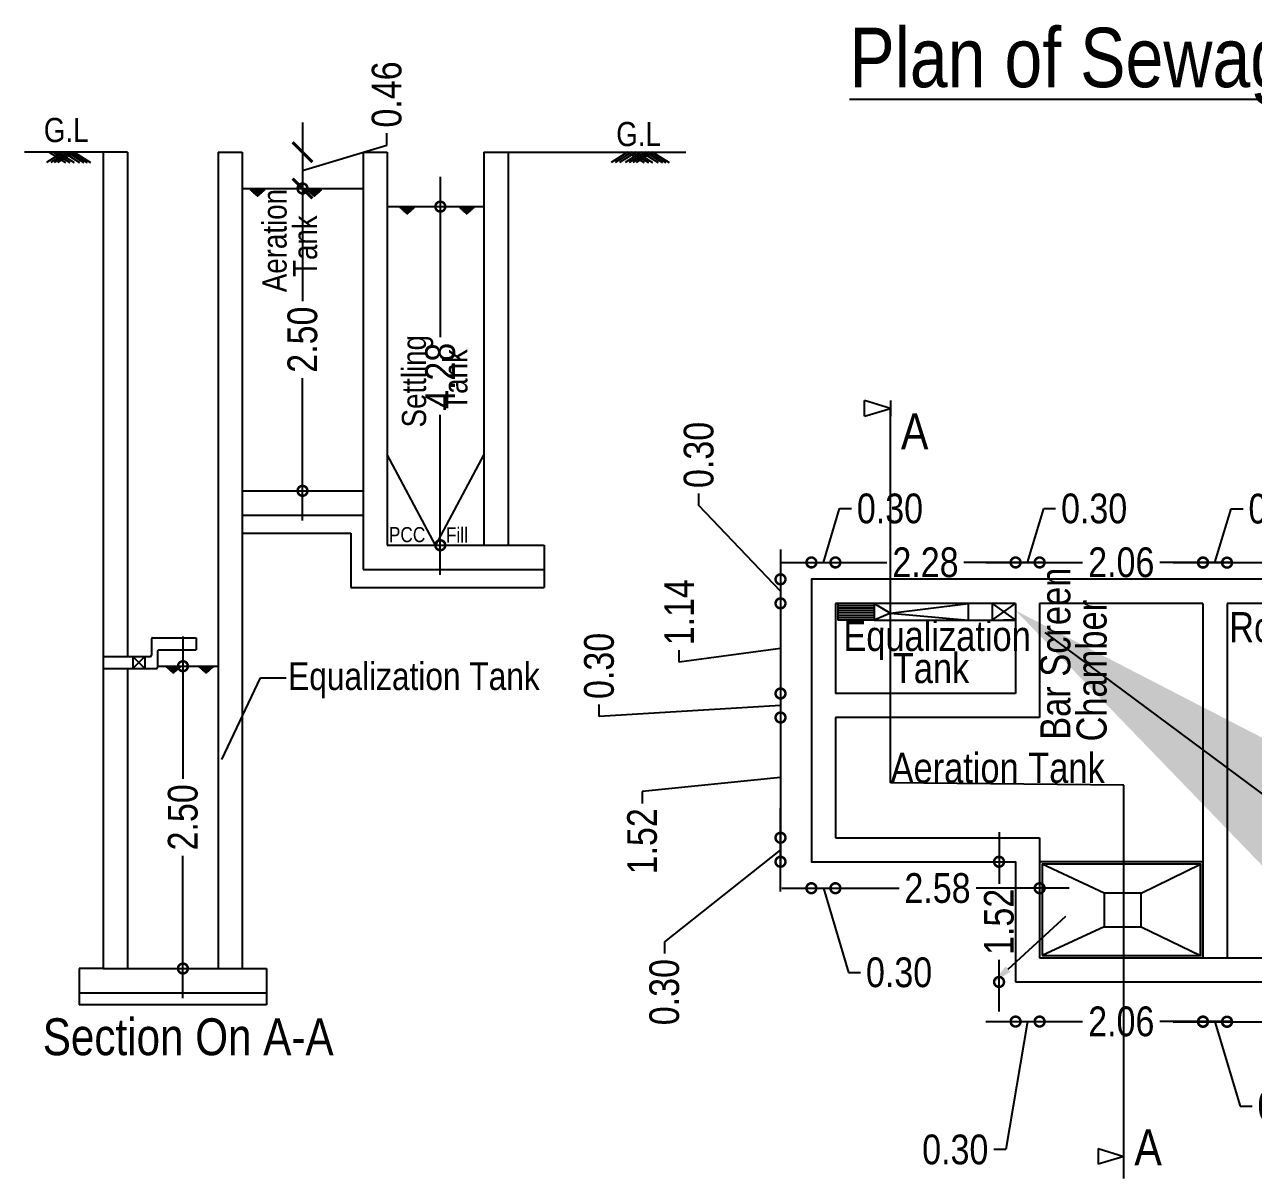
# Model space of a CAD drawing. Header units: metres. Extents: x -941 to 1333, y -28 to 1490.
# Drawn here: x 926.36 to 932.58, y 375.07 to 380.9 of the extents above; entities that cross this region are included whole.
import ezdxf
from ezdxf import colors
from ezdxf.entities.mleader import LeaderData, LeaderLine
from ezdxf.math import Vec2, Vec3

# ---------------------------------------------------------------- set-up
doc = ezdxf.new("R2010")
doc.units = ezdxf.units.M
doc.linetypes.add('PHANTOM2', pattern=[31.75, 15.875, -3.175, 3.175, -3.175, 3.175, -3.175])
doc.styles.add('DIM', font='swissc.ttf')
doc.styles.get("Standard").update_dxf_attribs({"font": 'arial.ttf'})
doc.styles.add('style2A', font='swissc.ttf')
doc.dimstyles.new('Din', dxfattribs={"dimscale": 0, "dimtxt": 0.9, "dimasz": 0.1, "dimexe": 0.15, "dimexo": 0.15, "dimgap": 0.03, "dimtad": 0, "dimzin": 0, "dimdsep": 46, "dimtxsty": 'DIM', "dimblk": 'ARCHTICK', "dimcen": 0.09, "dimdle": 0.15, "dimse1": 1, "dimse2": 1, "dimclrd": 256, "dimclre": 256, "dimclrt": 7, "dimadec": 0, "dimazin": 3, "dimtfac": 1, "dimtofl": 0, "dimtmove": 1, "dimatfit": 3, "dimfxl": 0, "dimtolj": 1, "dimtzin": 0, "dimarcsym": 0})

# ---------------------------------------------------------------- blocks, each defined once
blk = doc.blocks.new('_DotSmall')
at = {"color": 0, "linetype": 'ByBlock', "const_width": 0.5}
blk.add_lwpolyline([(-0.0625, 0, 1), (0.0625, 0, 1)], format="xyb", close=True, dxfattribs=at)
blk = doc.blocks.new('*D93')
at = {"lineweight": -2}
for p, q in [((930.4017, 378.1861), (930.4833, 378.458)), ((930.4833, 378.458), (930.5433, 378.458)), ((930.191, 378.1861), (930.6124, 378.1861))]:
    blk.add_line(p, q, dxfattribs=at)
at = {"layer": 'Defpoints', "color": 0}
for p in [(930.4624, 378.1861), (930.341, 378.101), (930.4624, 377.9795)]:
    blk.add_point(p, dxfattribs=at)
at = {"lineweight": -2, "xscale": 0.1, "yscale": 0.1, "zscale": 0.1, "rotation": 180}
blk.add_blockref('_DotSmall', (930.341, 378.1861), dxfattribs=at)
at = {"lineweight": -2, "xscale": 0.1, "yscale": 0.1, "zscale": 0.1}
blk.add_blockref('_DotSmall', (930.4624, 378.1861), dxfattribs=at)
at = {"color": 7, "insert": (930.7381, 378.458), "char_height": 0.15, "attachment_point": 5, "style": 'DIM'}
blk.add_mtext('\\A1;0.30', dxfattribs=at)
blk = doc.blocks.new('*D94')
at = {"lineweight": -2}
for p, q in [((930.3124, 378.1861), (930.7232, 378.1861)), ((931.5232, 378.1861), (931.1124, 378.1861))]:
    blk.add_line(p, q, dxfattribs=at)
at = {"layer": 'Defpoints', "color": 0}
for p in [(931.3732, 378.1861), (930.4624, 377.9795), (931.3732, 377.9795)]:
    blk.add_point(p, dxfattribs=at)
at = {"lineweight": -2, "xscale": 0.1, "yscale": 0.1, "zscale": 0.1, "rotation": 180}
blk.add_blockref('_DotSmall', (930.4624, 378.1861), dxfattribs=at)
at = {"lineweight": -2, "xscale": 0.1, "yscale": 0.1, "zscale": 0.1}
blk.add_blockref('_DotSmall', (931.3732, 378.1861), dxfattribs=at)
at = {"color": 7, "insert": (930.9178, 378.1861), "char_height": 0.15, "attachment_point": 5, "style": 'DIM'}
blk.add_mtext('\\A1;2.28', dxfattribs=at)
blk = doc.blocks.new('*D95')
at = {"lineweight": -2}
for p, q in [((931.4339, 378.1861), (931.5155, 378.458)), ((931.5155, 378.458), (931.5755, 378.458)), ((931.2232, 378.1861), (931.6446, 378.1861))]:
    blk.add_line(p, q, dxfattribs=at)
at = {"layer": 'Defpoints', "color": 0}
for p in [(931.4946, 378.1861), (931.3732, 377.9795), (931.4946, 377.9795)]:
    blk.add_point(p, dxfattribs=at)
at = {"lineweight": -2, "xscale": 0.1, "yscale": 0.1, "zscale": 0.1, "rotation": 180}
blk.add_blockref('_DotSmall', (931.3732, 378.1861), dxfattribs=at)
at = {"lineweight": -2, "xscale": 0.1, "yscale": 0.1, "zscale": 0.1}
blk.add_blockref('_DotSmall', (931.4946, 378.1861), dxfattribs=at)
at = {"color": 7, "insert": (931.7703, 378.458), "char_height": 0.15, "attachment_point": 5, "style": 'DIM'}
blk.add_mtext('\\A1;0.30', dxfattribs=at)
blk = doc.blocks.new('*D96')
at = {"lineweight": -2}
for p, q in [((931.3446, 378.1861), (931.7122, 378.1861)), ((932.4704, 378.1861), (932.1028, 378.1861))]:
    blk.add_line(p, q, dxfattribs=at)
at = {"layer": 'Defpoints', "color": 0}
for p in [(932.3204, 378.1861), (931.4946, 377.9795), (932.3204, 377.9795)]:
    blk.add_point(p, dxfattribs=at)
at = {"lineweight": -2, "xscale": 0.1, "yscale": 0.1, "zscale": 0.1, "rotation": 180}
blk.add_blockref('_DotSmall', (931.4946, 378.1861), dxfattribs=at)
at = {"lineweight": -2, "xscale": 0.1, "yscale": 0.1, "zscale": 0.1}
blk.add_blockref('_DotSmall', (932.3204, 378.1861), dxfattribs=at)
at = {"color": 7, "insert": (931.9075, 378.1861), "char_height": 0.15, "attachment_point": 5, "style": 'DIM'}
blk.add_mtext('\\A1;2.06', dxfattribs=at)
blk = doc.blocks.new('*D97')
at = {"lineweight": -2}
for p, q in [((932.3811, 378.1851), (932.4627, 378.457)), ((932.4627, 378.457), (932.5227, 378.457)), ((932.1704, 378.1851), (932.5919, 378.1851))]:
    blk.add_line(p, q, dxfattribs=at)
at = {"layer": 'Defpoints', "color": 0}
for p in [(932.4419, 378.1851), (932.3204, 377.9795), (932.4419, 377.9795)]:
    blk.add_point(p, dxfattribs=at)
at = {"lineweight": -2, "xscale": 0.1, "yscale": 0.1, "zscale": 0.1, "rotation": 180}
blk.add_blockref('_DotSmall', (932.3204, 378.1851), dxfattribs=at)
at = {"lineweight": -2, "xscale": 0.1, "yscale": 0.1, "zscale": 0.1}
blk.add_blockref('_DotSmall', (932.4419, 378.1851), dxfattribs=at)
at = {"color": 7, "insert": (932.7175, 378.457), "char_height": 0.15, "attachment_point": 5, "style": 'DIM'}
blk.add_mtext('\\A1;0.30', dxfattribs=at)
blk = doc.blocks.new('*D98')
at = {"lineweight": -2}
for p, q in [((932.2919, 378.1851), (933.1571, 378.1851)), ((934.4134, 378.1851), (933.5482, 378.1851))]:
    blk.add_line(p, q, dxfattribs=at)
at = {"layer": 'Defpoints', "color": 0}
for p in [(934.2634, 378.1851), (932.4419, 377.9795), (934.2634, 377.9795)]:
    blk.add_point(p, dxfattribs=at)
at = {"lineweight": -2, "xscale": 0.1, "yscale": 0.1, "zscale": 0.1, "rotation": 180}
blk.add_blockref('_DotSmall', (932.4419, 378.1851), dxfattribs=at)
at = {"lineweight": -2, "xscale": 0.1, "yscale": 0.1, "zscale": 0.1}
blk.add_blockref('_DotSmall', (934.2634, 378.1851), dxfattribs=at)
at = {"color": 7, "insert": (933.3526, 378.1851), "char_height": 0.15, "attachment_point": 5, "style": 'DIM'}
blk.add_mtext('\\A1;4.55', dxfattribs=at)
blk = doc.blocks.new('*D104')
at = {"lineweight": -2}
for p, q in [((929.7719, 378.4744), (929.7719, 378.5344)), ((930.1849, 378.0403), (929.7719, 378.4744)), ((930.1849, 378.251), (930.1849, 377.8295))]:
    blk.add_line(p, q, dxfattribs=at)
at = {"layer": 'Defpoints', "color": 0}
for p in [(930.4723, 378.101), (930.1849, 377.9795), (930.4624, 377.9795)]:
    blk.add_point(p, dxfattribs=at)
at = {"lineweight": -2, "xscale": 0.1, "yscale": 0.1, "zscale": 0.1}
for p, rotation in [((930.1849, 378.101), 90), ((930.1849, 377.9795), 270)]:
    blk.add_blockref('_DotSmall', p, dxfattribs=dict(at, rotation=rotation))
at = {"color": 7, "insert": (929.7719, 378.7293), "char_height": 0.15, "attachment_point": 5, "rotation": 90, "style": 'DIM'}
blk.add_mtext('\\A1;0.30', dxfattribs=at)
blk = doc.blocks.new('*D105')
at = {"lineweight": -2}
for p, q in [((930.1849, 378.1295), (930.1849, 377.3741)), ((930.1849, 377.7518), (929.6726, 377.6823)), ((929.6726, 377.6823), (929.6726, 377.7423))]:
    blk.add_line(p, q, dxfattribs=at)
at = {"layer": 'Defpoints', "color": 0}
for p in [(930.4746, 377.9795), (930.1849, 377.5241), (930.4624, 377.5241)]:
    blk.add_point(p, dxfattribs=at)
at = {"lineweight": -2, "xscale": 0.1, "yscale": 0.1, "zscale": 0.1}
for p, rotation in [((930.1849, 377.9795), 90), ((930.1849, 377.5241), 270)]:
    blk.add_blockref('_DotSmall', p, dxfattribs=dict(at, rotation=rotation))
at = {"color": 7, "insert": (929.6726, 377.9343), "char_height": 0.15, "attachment_point": 5, "rotation": 90, "style": 'DIM'}
blk.add_mtext('\\A1;1.14', dxfattribs=at)
blk = doc.blocks.new('*D106')
at = {"lineweight": -2}
for p, q in [((930.1849, 377.6741), (930.1849, 377.2527)), ((929.2682, 377.4087), (929.2682, 377.4687)), ((930.1849, 377.4634), (929.2682, 377.4087))]:
    blk.add_line(p, q, dxfattribs=at)
at = {"layer": 'Defpoints', "color": 0}
for p in [(930.4624, 377.5241), (930.1849, 377.4027), (930.4624, 377.4027)]:
    blk.add_point(p, dxfattribs=at)
at = {"lineweight": -2, "xscale": 0.1, "yscale": 0.1, "zscale": 0.1}
for p, rotation in [((930.1849, 377.5241), 90), ((930.1849, 377.4027), 270)]:
    blk.add_blockref('_DotSmall', p, dxfattribs=dict(at, rotation=rotation))
at = {"color": 7, "insert": (929.2682, 377.6635), "char_height": 0.15, "attachment_point": 5, "rotation": 90, "style": 'DIM'}
blk.add_mtext('\\A1;0.30', dxfattribs=at)
blk = doc.blocks.new('*D107')
at = {"lineweight": -2}
for p, q in [((930.1849, 377.5527), (930.1849, 376.6455)), ((930.1849, 377.0991), (929.4859, 377.029)), ((929.4859, 377.029), (929.4859, 376.969))]:
    blk.add_line(p, q, dxfattribs=at)
at = {"layer": 'Defpoints', "color": 0}
for p in [(930.4624, 377.4027), (930.1849, 376.7955), (930.4624, 376.7955)]:
    blk.add_point(p, dxfattribs=at)
at = {"lineweight": -2, "xscale": 0.1, "yscale": 0.1, "zscale": 0.1}
for p, rotation in [((930.1849, 377.4027), 90), ((930.1849, 376.7955), 270)]:
    blk.add_blockref('_DotSmall', p, dxfattribs=dict(at, rotation=rotation))
at = {"color": 7, "insert": (929.4859, 376.7774), "char_height": 0.15, "attachment_point": 5, "rotation": 90, "style": 'DIM'}
blk.add_mtext('\\A1;1.52', dxfattribs=at)
blk = doc.blocks.new('*D108')
at = {"lineweight": -2}
for p, q in [((930.1849, 376.5241), (930.1849, 376.9455)), ((930.1849, 376.7348), (929.5981, 376.2704)), ((929.5981, 376.2704), (929.5981, 376.2104))]:
    blk.add_line(p, q, dxfattribs=at)
at = {"layer": 'Defpoints', "color": 0}
for p in [(930.1849, 376.7955), (930.4624, 376.7955), (930.341, 376.6741)]:
    blk.add_point(p, dxfattribs=at)
at = {"lineweight": -2, "xscale": 0.1, "yscale": 0.1, "zscale": 0.1}
for p, rotation in [((930.1849, 376.7955), 90), ((930.1849, 376.6741), 270)]:
    blk.add_blockref('_DotSmall', p, dxfattribs=dict(at, rotation=rotation))
at = {"color": 7, "insert": (929.5981, 376.0156), "char_height": 0.15, "attachment_point": 5, "rotation": 90, "style": 'DIM'}
blk.add_mtext('\\A1;0.30', dxfattribs=at)
blk = doc.blocks.new('*D76')
at = {"lineweight": -2}
for p, q in [((930.191, 376.5405), (930.6124, 376.5405)), ((930.4017, 376.5405), (930.5294, 376.1148)), ((930.5294, 376.1148), (930.5894, 376.1148))]:
    blk.add_line(p, q, dxfattribs=at)
at = {"layer": 'Defpoints', "color": 0}
for p in [(930.4624, 376.7955), (930.341, 376.6741), (930.4624, 376.5405)]:
    blk.add_point(p, dxfattribs=at)
at = {"lineweight": -2, "xscale": 0.1, "yscale": 0.1, "zscale": 0.1, "rotation": 180}
blk.add_blockref('_DotSmall', (930.341, 376.5405), dxfattribs=at)
at = {"lineweight": -2, "xscale": 0.1, "yscale": 0.1, "zscale": 0.1}
blk.add_blockref('_DotSmall', (930.4624, 376.5405), dxfattribs=at)
at = {"color": 7, "insert": (930.7842, 376.1148), "char_height": 0.15, "attachment_point": 5, "style": 'DIM'}
blk.add_mtext('\\A1;0.30', dxfattribs=at)
blk = doc.blocks.new('*D109')
at = {"lineweight": -2}
for p, q in [((930.3124, 376.5405), (930.7839, 376.5405)), ((931.6446, 376.5405), (931.1731, 376.5405))]:
    blk.add_line(p, q, dxfattribs=at)
at = {"layer": 'Defpoints', "color": 0}
for p in [(930.4624, 376.7955), (931.4946, 376.7955), (931.4946, 376.5405)]:
    blk.add_point(p, dxfattribs=at)
at = {"lineweight": -2, "xscale": 0.1, "yscale": 0.1, "zscale": 0.1, "rotation": 180}
blk.add_blockref('_DotSmall', (930.4624, 376.5405), dxfattribs=at)
at = {"lineweight": -2, "xscale": 0.1, "yscale": 0.1, "zscale": 0.1}
blk.add_blockref('_DotSmall', (931.4946, 376.5405), dxfattribs=at)
at = {"color": 7, "insert": (930.9785, 376.5405), "char_height": 0.15, "attachment_point": 5, "style": 'DIM'}
blk.add_mtext('\\A1;2.58', dxfattribs=at)
blk = doc.blocks.new('*D110')
at = {"lineweight": -2}
for p, q in [((931.2896, 376.8241), (931.2896, 376.5621)), ((931.2896, 375.9169), (931.2896, 376.1789))]:
    blk.add_line(p, q, dxfattribs=at)
at = {"layer": 'Defpoints', "color": 0}
for p in [(931.2896, 376.6741), (931.3732, 376.6741), (931.3732, 376.0669)]:
    blk.add_point(p, dxfattribs=at)
at = {"lineweight": -2, "xscale": 0.1, "yscale": 0.1, "zscale": 0.1}
for p, rotation in [((931.2896, 376.6741), 90), ((931.2896, 376.0669), 270)]:
    blk.add_blockref('_DotSmall', p, dxfattribs=dict(at, rotation=rotation))
at = {"color": 7, "insert": (931.2896, 376.3705), "char_height": 0.15, "attachment_point": 5, "rotation": 90, "style": 'DIM'}
blk.add_mtext('\\A1;1.52', dxfattribs=at)
blk = doc.blocks.new('*D111')
at = {"lineweight": -2}
for p, q in [((931.2232, 375.8669), (931.6446, 375.8669)), ((931.4339, 375.8669), (931.3232, 375.2199)), ((931.3232, 375.2199), (931.2632, 375.2199))]:
    blk.add_line(p, q, dxfattribs=at)
at = {"layer": 'Defpoints', "color": 0}
for p in [(931.4946, 376.1883), (931.3732, 376.0669), (931.4946, 375.8669)]:
    blk.add_point(p, dxfattribs=at)
at = {"lineweight": -2, "xscale": 0.1, "yscale": 0.1, "zscale": 0.1, "rotation": 180}
blk.add_blockref('_DotSmall', (931.3732, 375.8669), dxfattribs=at)
at = {"lineweight": -2, "xscale": 0.1, "yscale": 0.1, "zscale": 0.1}
blk.add_blockref('_DotSmall', (931.4946, 375.8669), dxfattribs=at)
at = {"color": 7, "insert": (931.0684, 375.2199), "char_height": 0.15, "attachment_point": 5, "style": 'DIM'}
blk.add_mtext('\\A1;0.30', dxfattribs=at)
blk = doc.blocks.new('*D112')
at = {"lineweight": -2}
for p, q in [((931.3446, 375.8669), (931.7122, 375.8669)), ((932.4704, 375.8669), (932.1028, 375.8669))]:
    blk.add_line(p, q, dxfattribs=at)
at = {"layer": 'Defpoints', "color": 0}
for p in [(931.4946, 376.1883), (932.3204, 376.1883), (932.3204, 375.8669)]:
    blk.add_point(p, dxfattribs=at)
at = {"lineweight": -2, "xscale": 0.1, "yscale": 0.1, "zscale": 0.1, "rotation": 180}
blk.add_blockref('_DotSmall', (931.4946, 375.8669), dxfattribs=at)
at = {"lineweight": -2, "xscale": 0.1, "yscale": 0.1, "zscale": 0.1}
blk.add_blockref('_DotSmall', (932.3204, 375.8669), dxfattribs=at)
at = {"color": 7, "insert": (931.9075, 375.8669), "char_height": 0.15, "attachment_point": 5, "style": 'DIM'}
blk.add_mtext('\\A1;2.06', dxfattribs=at)
blk = doc.blocks.new('*D113')
at = {"lineweight": -2}
for p, q in [((932.1704, 375.8656), (932.5919, 375.8656)), ((932.3811, 375.8656), (932.5088, 375.4399)), ((932.5088, 375.4399), (932.5688, 375.4399))]:
    blk.add_line(p, q, dxfattribs=at)
at = {"layer": 'Defpoints', "color": 0}
for p in [(932.3204, 376.1883), (932.4419, 376.1883), (932.4419, 375.8656)]:
    blk.add_point(p, dxfattribs=at)
at = {"lineweight": -2, "xscale": 0.1, "yscale": 0.1, "zscale": 0.1, "rotation": 180}
blk.add_blockref('_DotSmall', (932.3204, 375.8656), dxfattribs=at)
at = {"lineweight": -2, "xscale": 0.1, "yscale": 0.1, "zscale": 0.1}
blk.add_blockref('_DotSmall', (932.4419, 375.8656), dxfattribs=at)
at = {"color": 7, "insert": (932.7637, 375.4399), "char_height": 0.15, "attachment_point": 5, "style": 'DIM'}
blk.add_mtext('\\A1;0.30', dxfattribs=at)
blk = doc.blocks.new('*D114')
at = {"lineweight": -2}
for p, q in [((932.2919, 375.8663), (933.1571, 375.8663)), ((934.4134, 375.8663), (933.5482, 375.8663))]:
    blk.add_line(p, q, dxfattribs=at)
at = {"layer": 'Defpoints', "color": 0}
for p in [(932.4419, 376.1883), (934.2634, 376.1883), (934.2634, 375.8663)]:
    blk.add_point(p, dxfattribs=at)
at = {"lineweight": -2, "xscale": 0.1, "yscale": 0.1, "zscale": 0.1, "rotation": 180}
blk.add_blockref('_DotSmall', (932.4419, 375.8663), dxfattribs=at)
at = {"lineweight": -2, "xscale": 0.1, "yscale": 0.1, "zscale": 0.1}
blk.add_blockref('_DotSmall', (934.2634, 375.8663), dxfattribs=at)
at = {"color": 7, "insert": (933.3526, 375.8663), "char_height": 0.15, "attachment_point": 5, "style": 'DIM'}
blk.add_mtext('\\A1;4.55', dxfattribs=at)
blk = doc.blocks.new('*D118')
at = {"lineweight": -2}
for p, q in [((927.1643, 377.8121), (927.1643, 377.0931)), ((927.1643, 375.9848), (927.1643, 376.7039))]:
    blk.add_line(p, q, dxfattribs=at)
at = {"layer": 'Defpoints', "color": 0}
for p in [(927.1889, 377.6621), (927.1643, 376.1348), (927.1889, 376.1348)]:
    blk.add_point(p, dxfattribs=at)
at = {"lineweight": -2, "xscale": 0.1, "yscale": 0.1, "zscale": 0.1}
for p, rotation in [((927.1643, 377.6621), 90), ((927.1643, 376.1348), 270)]:
    blk.add_blockref('_DotSmall', p, dxfattribs=dict(at, rotation=rotation))
at = {"color": 7, "insert": (927.1643, 376.8985), "char_height": 0.15, "attachment_point": 5, "rotation": 90, "style": 'DIM'}
blk.add_mtext('\\A1;2.50', dxfattribs=at)
blk = doc.blocks.new('*D119')
at = {"lineweight": -2}
for p, q in [((928.4653, 380.1336), (928.4653, 379.3246)), ((928.4653, 378.123), (928.4653, 378.932))]:
    blk.add_line(p, q, dxfattribs=at)
at = {"layer": 'Defpoints', "color": 0}
for p in [(928.4412, 379.9836), (928.4412, 378.273), (928.4653, 378.273)]:
    blk.add_point(p, dxfattribs=at)
at = {"lineweight": -2, "xscale": 0.1, "yscale": 0.1, "zscale": 0.1}
for p, rotation in [((928.4653, 379.9836), 90), ((928.4653, 378.273), 270)]:
    blk.add_blockref('_DotSmall', p, dxfattribs=dict(at, rotation=rotation))
at = {"color": 7, "insert": (928.4653, 379.1283), "char_height": 0.15, "attachment_point": 5, "rotation": 90, "style": 'DIM'}
blk.add_mtext('\\A1;4.28', dxfattribs=at)
blk = doc.blocks.new('*D120')
at = {"lineweight": -2}
for p, q in [((927.7689, 380.2252), (927.7689, 379.5062)), ((927.7689, 378.3979), (927.7689, 379.1169))]:
    blk.add_line(p, q, dxfattribs=at)
at = {"layer": 'Defpoints', "color": 0}
for p in [(927.7046, 380.0752), (927.7046, 378.5479), (927.7689, 378.5479)]:
    blk.add_point(p, dxfattribs=at)
at = {"lineweight": -2, "xscale": 0.1, "yscale": 0.1, "zscale": 0.1}
for p, rotation in [((927.7689, 380.0752), 90), ((927.7689, 378.5479), 270)]:
    blk.add_blockref('_DotSmall', p, dxfattribs=dict(at, rotation=rotation))
at = {"color": 7, "insert": (927.7689, 379.3116), "char_height": 0.15, "attachment_point": 5, "rotation": 90, "style": 'DIM'}
blk.add_mtext('\\A1;2.50', dxfattribs=at)
blk = doc.blocks.new('_ArchTick')
at = {"color": 0, "linetype": 'ByBlock', "const_width": 0.15}
blk.add_lwpolyline([(-0.5, -0.5), (0.5, 0.5)], dxfattribs=at)
blk = doc.blocks.new('*D121')
at = {"lineweight": -2}
for p, q in [((927.7689, 380.4085), (927.7689, 379.9252)), ((928.1948, 380.2946), (928.1948, 380.3546)), ((927.7689, 380.1668), (928.1948, 380.2946))]:
    blk.add_line(p, q, dxfattribs=at)
at = {"layer": 'Defpoints', "color": 0}
for p in [(927.4638, 380.2585), (927.4638, 380.0752), (927.7689, 380.0752)]:
    blk.add_point(p, dxfattribs=at)
at = {"lineweight": -2, "xscale": 0.1, "yscale": 0.1, "zscale": 0.1}
for p, rotation in [((927.7689, 380.2585), 90), ((927.7689, 380.0752), 270)]:
    blk.add_blockref('_ArchTick', p, dxfattribs=dict(at, rotation=rotation))
at = {"color": 7, "insert": (928.1948, 380.5501), "char_height": 0.15, "attachment_point": 5, "rotation": 90, "style": 'DIM'}
blk.add_mtext('\\A1;0.46', dxfattribs=at)

msp = doc.modelspace()

# ---------------------------------------------------------------- linework, layer by layer
for p, q in [((926.76123, 380.25846), (926.36388, 380.25846)), ((926.55867, 380.25846), (926.47513, 380.20649)), ((926.48796, 380.25846), (926.5715, 380.20649)), ((926.58009, 380.25846), (926.49655, 380.20649)), ((926.50939, 380.25846), (926.59293, 380.20649)), ((926.59724, 380.25846), (926.51369, 380.20649)), ((926.53081, 380.25846), (926.61436, 380.20649)), ((926.61438, 380.25846), (926.53084, 380.20649)), ((926.55867, 380.25846), (926.64221, 380.20649)), ((926.58009, 380.25846), (926.66364, 380.20649)), ((926.59724, 380.25846), (926.68078, 380.20649)), ((926.61438, 380.25846), (926.69792, 380.20649)), ((926.76123, 380.25846), (926.76123, 376.13483)), ((926.88342, 380.25846), (926.76123, 380.25846)), ((926.88342, 380.25846), (926.88342, 377.71098)), ((927.3416, 380.25846), (927.3416, 376.13483)), ((927.3416, 380.25846), (927.46378, 380.25846)), ((927.46378, 380.25846), (927.46378, 376.13483)), ((928.07469, 380.25846), (928.07469, 378.15083)), ((928.07469, 380.25846), (928.19687, 380.25846)), ((928.19687, 380.25846), (928.19687, 378.27301)), ((928.6856, 380.25846), (928.6856, 378.27301)), ((928.6856, 380.25846), (928.80778, 380.25846)), ((928.80778, 380.25846), (928.80778, 378.27301)), ((928.80778, 380.25846), (929.70656, 380.25846)), ((929.41221, 380.25846), (929.32867, 380.20649)), ((929.43337, 380.25846), (929.34983, 380.20649)), ((929.4548, 380.25846), (929.37126, 380.20649)), ((929.48265, 380.25846), (929.39911, 380.20649)), ((929.41195, 380.25846), (929.49549, 380.20649)), ((929.50408, 380.25846), (929.42054, 380.20649)), ((929.43337, 380.25846), (929.51691, 380.20649)), ((929.52122, 380.25846), (929.43768, 380.20649)), ((929.4548, 380.25846), (929.53834, 380.20649)), ((929.53836, 380.25846), (929.45482, 380.20649)), ((929.48265, 380.25846), (929.56619, 380.20649)), ((929.50408, 380.25846), (929.58762, 380.20649)), ((929.52122, 380.25846), (929.60476, 380.20649)), ((929.53836, 380.25846), (929.6219, 380.20649)), ((927.46378, 380.07519), (928.07469, 380.07519)), ((927.57984, 380.06877), (927.50315, 380.06877)), ((927.5771, 380.06632), (927.50589, 380.06632)), ((927.57436, 380.06388), (927.50862, 380.06388)), ((927.57162, 380.06144), (927.51136, 380.06144)), ((927.56888, 380.05899), (927.5141, 380.05899)), ((927.56614, 380.05655), (927.51684, 380.05655)), ((927.5634, 380.0541), (927.51958, 380.0541)), ((927.56067, 380.05166), (927.52232, 380.05166)), ((927.55793, 380.04922), (927.52506, 380.04922)), ((927.55519, 380.04677), (927.5278, 380.04677)), ((927.55245, 380.04433), (927.53054, 380.04433)), ((927.54971, 380.04189), (927.53328, 380.04189)), ((927.54697, 380.03944), (927.53601, 380.03944)), ((927.54423, 380.037), (927.53875, 380.037)), ((927.86666, 380.06877), (927.78997, 380.06877)), ((927.86392, 380.06632), (927.79271, 380.06632)), ((927.86119, 380.06388), (927.79545, 380.06388)), ((927.85845, 380.06144), (927.79819, 380.06144)), ((927.85571, 380.05899), (927.80093, 380.05899)), ((927.85297, 380.05655), (927.80367, 380.05655)), ((927.85023, 380.0541), (927.80641, 380.0541)), ((927.84749, 380.05166), (927.80914, 380.05166)), ((927.84475, 380.04922), (927.81188, 380.04922)), ((927.84201, 380.04677), (927.81462, 380.04677)), ((927.83927, 380.04433), (927.81736, 380.04433)), ((927.83653, 380.04189), (927.8201, 380.04189)), ((927.8338, 380.03944), (927.82284, 380.03944)), ((927.83106, 380.037), (927.82558, 380.037)), ((928.19687, 379.98356), (928.6856, 379.98356)), ((928.33646, 379.97935), (928.25977, 379.97935)), ((928.33373, 379.9769), (928.26251, 379.9769)), ((928.33099, 379.97446), (928.26525, 379.97446)), ((928.32825, 379.97201), (928.26799, 379.97201)), ((928.32551, 379.96957), (928.27073, 379.96957)), ((928.32277, 379.96713), (928.27347, 379.96713)), ((928.32003, 379.96468), (928.27621, 379.96468)), ((928.31729, 379.96224), (928.27894, 379.96224)), ((928.31455, 379.9598), (928.28168, 379.9598)), ((928.63746, 379.97935), (928.56076, 379.97935)), ((928.63472, 379.9769), (928.5635, 379.9769)), ((928.63198, 379.97446), (928.56624, 379.97446)), ((928.62924, 379.97201), (928.56898, 379.97201)), ((928.6265, 379.96957), (928.57172, 379.96957)), ((928.62376, 379.96713), (928.57446, 379.96713)), ((928.62102, 379.96468), (928.5772, 379.96468)), ((928.61828, 379.96224), (928.57994, 379.96224)), ((928.61554, 379.9598), (928.58268, 379.9598)), ((928.31181, 379.95735), (928.28442, 379.95735)), ((928.30907, 379.95491), (928.28716, 379.95491)), ((928.30634, 379.95247), (928.2899, 379.95247)), ((928.3036, 379.95002), (928.29264, 379.95002)), ((928.30086, 379.94758), (928.29538, 379.94758)), ((928.6128, 379.95735), (928.58541, 379.95735)), ((928.61007, 379.95491), (928.58815, 379.95491)), ((928.60733, 379.95247), (928.59089, 379.95247)), ((928.60459, 379.95002), (928.59363, 379.95002)), ((928.60185, 379.94758), (928.59637, 379.94758)), ((930.74133, 378.96433), (930.61018, 379.0037)), ((930.61018, 378.92495), (930.74133, 378.96433)), ((928.44123, 378.27301), (928.19687, 378.73119)), ((928.6856, 378.73119), (928.44123, 378.27301)), ((927.46378, 378.54792), (928.07469, 378.54792)), ((927.46378, 378.42574), (928.07469, 378.42574)), ((927.46378, 378.3341), (928.0136, 378.3341)), ((928.0136, 378.3341), (928.0136, 378.0592)), ((928.19687, 378.27301), (928.6856, 378.27301)), ((928.6856, 378.27301), (928.80778, 378.27301)), ((928.80778, 378.27301), (928.99105, 378.27301)), ((928.99105, 378.27301), (928.99105, 378.0592)), ((928.07469, 378.15083), (928.99105, 378.15083)), ((928.0136, 378.0592), (928.99105, 378.0592)), ((931.3732, 377.97953), (930.46241, 377.97953)), ((930.46241, 377.97953), (930.46241, 377.52414)), ((930.47456, 377.97953), (930.47456, 377.89453)), ((930.6582, 377.97953), (930.6582, 377.89453)), ((930.6582, 377.97953), (930.6582, 377.89453)), ((930.74133, 377.93073), (931.13511, 377.97953)), ((931.13511, 377.89453), (931.13511, 377.97953)), ((931.25557, 377.97953), (931.25557, 377.89453)), ((931.25557, 377.97953), (931.3732, 377.89453)), ((931.25557, 377.89453), (931.3732, 377.97953)), ((931.3732, 377.97953), (931.3732, 377.52414)), ((932.32042, 377.97953), (931.49464, 377.97953)), ((931.49464, 377.97953), (931.49464, 377.4027)), ((932.32042, 377.97953), (932.32042, 376.18832)), ((934.26343, 377.97953), (932.44186, 377.97953)), ((932.44186, 377.97953), (932.44186, 376.18832)), ((930.6582, 377.96739), (930.47456, 377.96739)), ((930.6582, 377.95525), (930.47456, 377.95525)), ((930.6582, 377.9431), (930.47456, 377.9431)), ((930.6582, 377.93096), (930.47456, 377.93096)), ((930.6582, 377.91882), (930.47456, 377.91882)), ((930.74133, 377.93073), (931.13511, 377.89453)), ((930.6582, 377.90667), (930.47456, 377.90667)), ((930.6582, 377.89453), (930.47456, 377.89453)), ((930.6582, 377.89453), (931.3732, 377.89453)), ((931.3732, 377.89453), (931.31248, 377.89453)), ((927.0056, 377.7989), (927.0056, 377.71709)), ((927.01171, 377.80501), (927.23123, 377.80501)), ((927.23123, 377.80501), (927.23123, 377.74392)), ((927.03614, 377.73781), (927.03614, 377.656)), ((927.04225, 377.74392), (927.23125, 377.74392)), ((926.76123, 377.71098), (926.88342, 377.71098)), ((926.88342, 377.71098), (926.99949, 377.71098)), ((926.91091, 377.71098), (926.91091, 377.64989)), ((926.91091, 377.71098), (926.972, 377.64989)), ((926.91091, 377.64989), (926.972, 377.71098)), ((926.972, 377.71098), (926.972, 377.64989)), ((927.03614, 377.6621), (927.3416, 377.6621)), ((927.15428, 377.65963), (927.07758, 377.65963)), ((927.31978, 377.65963), (927.24309, 377.65963)), ((926.76123, 377.64989), (926.88342, 377.64989)), ((926.88342, 377.64989), (926.88342, 376.13483)), ((926.88342, 377.64989), (927.03003, 377.64989)), ((927.15154, 377.65719), (927.08032, 377.65719)), ((927.1488, 377.65475), (927.08306, 377.65475)), ((927.14606, 377.6523), (927.0858, 377.6523)), ((927.14332, 377.64986), (927.08854, 377.64986)), ((927.14058, 377.64742), (927.09128, 377.64742)), ((927.13784, 377.64497), (927.09402, 377.64497)), ((927.1351, 377.64253), (927.09676, 377.64253)), ((927.13236, 377.64008), (927.0995, 377.64008)), ((927.12963, 377.63764), (927.10224, 377.63764)), ((927.12689, 377.6352), (927.10497, 377.6352)), ((927.12415, 377.63275), (927.10771, 377.63275)), ((927.12141, 377.63031), (927.11045, 377.63031)), ((927.11867, 377.62787), (927.11319, 377.62787)), ((927.31704, 377.65719), (927.24583, 377.65719)), ((927.3143, 377.65475), (927.24857, 377.65475)), ((927.31156, 377.6523), (927.25131, 377.6523)), ((927.30883, 377.64986), (927.25405, 377.64986)), ((927.30609, 377.64742), (927.25678, 377.64742)), ((927.30335, 377.64497), (927.25952, 377.64497)), ((927.30061, 377.64253), (927.26226, 377.64253)), ((927.29787, 377.64008), (927.265, 377.64008)), ((927.29513, 377.63764), (927.26774, 377.63764)), ((927.29239, 377.6352), (927.27048, 377.6352)), ((927.28965, 377.63275), (927.27322, 377.63275)), ((927.28691, 377.63031), (927.27596, 377.63031)), ((927.28417, 377.62787), (927.2787, 377.62787)), ((927.3609, 377.19121), (927.55596, 377.60274)), ((927.55596, 377.60274), (927.68669, 377.60274)), ((931.3732, 377.52414), (930.46241, 377.52414)), ((931.49464, 377.4027), (930.46241, 377.4027)), ((930.46241, 377.4027), (930.46241, 376.79551)), ((930.46241, 376.79551), (931.49464, 376.79551)), ((931.49464, 376.79551), (931.49464, 376.18832)), ((931.82071, 376.51616), (931.50678, 376.66193)), ((932.00865, 376.51616), (932.30827, 376.66193)), ((931.82071, 376.34624), (931.50678, 376.20047)), ((932.00865, 376.34624), (932.30827, 376.20047)), ((931.49464, 376.18832), (934.26343, 376.18832)), ((926.76123, 376.13483), (926.63905, 376.13483)), ((926.63905, 376.13483), (926.63905, 376.01265)), ((926.76123, 376.13483), (927.46378, 376.13483)), ((927.46378, 376.13483), (927.58596, 376.13483)), ((927.58596, 376.13483), (927.58596, 375.95156)), ((926.63905, 376.01265), (927.58596, 376.01265)), ((926.63905, 376.01265), (926.63905, 375.95156)), ((927.58596, 375.95156), (926.63905, 375.95156)), ((931.79003, 375.22487), (931.92118, 375.1855)), ((931.92118, 375.1855), (931.79003, 375.14612))]:
    msp.add_line(p, q)
for points in [[(930.61018, 378.92495), (930.61018, 379.0037)], [(930.74133, 379.0037), (930.74133, 378.92495)], [(931.3732, 376.06688), (935.64175, 376.06688), (935.64175, 376.18832), (935.64175, 376.67407), (935.64175, 376.79551), (935.64175, 377.4027), (936.55254, 377.4027), (936.55254, 377.52414), (936.55254, 377.97953), (936.55254, 378.10097), (930.34098, 378.10097), (930.34098, 376.67407), (930.46241, 376.67407), (931.3732, 376.67407), (931.3732, 376.06688)], [(930.6582, 377.97953), (930.74133, 377.93073), (930.6582, 377.89453)], [(931.79003, 375.22487), (931.79003, 375.14612)], [(931.92118, 375.14612), (931.92118, 375.22487)]]:
    msp.add_lwpolyline(points)
at = {"linetype": 'PHANTOM2'}
msp.add_lwpolyline([(931.92118, 375.07458), (931.92118, 377.06174), (930.74133, 377.07263), (930.74133, 378.96433)], dxfattribs=at)
for points in [[(931.49464, 376.18832), (932.32042, 376.18832), (932.32042, 376.67407), (931.49464, 376.67407)], [(931.50678, 376.20047), (932.30827, 376.20047), (932.30827, 376.66193), (931.50678, 376.66193)], [(931.82071, 376.34624), (932.00865, 376.34624), (932.00865, 376.51616), (931.82071, 376.51616)]]:
    msp.add_lwpolyline(points, close=True)
for centre, start, end in [((927.01171, 377.7989), 90, 180), ((927.04225, 377.73781), 90, 180), ((926.99949, 377.71709), 270, 0), ((927.03003, 377.656), 270, 0)]:
    msp.add_arc(centre, 0.00611, start, end)

# ---------------------------------------------------------------- texts
at = {"style": 'style2A'}
for s, height, p in [('G.L', 0.122182, (926.46106, 380.3096)), ('G.L', 0.122182, (929.3544, 380.28917)), ('PCC', 0.076364, (928.20507, 378.28853)), ('Fill', 0.076364, (928.49362, 378.28648)), ('Rolling Shutter', 0.1517977, (932.45303, 377.78336)), ('Equalization', 0.1517977, (930.50276, 377.73895)), ('     Tank', 0.151798, (930.51081, 377.57685)), ('Equalization Tank', 0.1396539, (927.6962, 377.54184)), ('Aeration Tank', 0.1517977, (930.74133, 377.07263)), ('Section On A-A', 0.1862052, (926.4558, 375.69699))]:
    msp.add_text(s, height=height, dxfattribs=at).set_placement(p)
for s, height, p in [('Aeration ', 0.122182, (927.68838, 379.5515)), ('  Tank', 0.122182, (927.84277, 379.55068)), ('Settling', 0.122182, (928.39324, 378.86821)), ('  Tank', 0.122182, (928.60237, 378.87453)), ('Bar Screen', 0.151798, (931.64998, 377.29001)), ('Chamber', 0.151798, (931.83322, 377.28189))]:
    msp.add_text(s, height=height, rotation=90, dxfattribs=at).set_placement(p)
at = {"insert": (930.53296, 380.88719), "char_height": 0.3002559, "width": 11.602953, "attachment_point": 1, "style": 'style2A'}
msp.add_mtext('{\\LPlan of Sewage Treatment Plant & Hydraulic Flow Diagram }', dxfattribs=at)
at = {"char_height": 0.18216, "style": 'style2A'}
for insert, attachment_point in [((930.79359, 378.75742), 7), ((931.97344, 375.32245), 1)]:
    msp.add_mtext_dynamic_manual_height_columns('A', width=1.4895122, gutter_width=7.58989, heights=[0], dxfattribs=dict(at, insert=insert, attachment_point=attachment_point))

# ---------------------------------------------------------------- dimensions: what is measured, and where the dimension line sits
for base, p1, p2, override, picture, middle in [((927.76886, 380.07519), (927.46378, 380.25846), (927.46378, 380.07519), {"dimscale": 1, "dimtxt": 0.15, "dimlfac": 2.5, "dimpost": '\\X', "dimtmove": 1}, '*D121', (928.19485, 380.38463)), ((928.46532, 378.27301), (928.44123, 379.98356), (928.44123, 378.27301), {"dimscale": 1, "dimtxt": 0.15, "dimlfac": 2.5, "dimpost": '\\X', "dimblk1": 'DotSmall', "dimblk2": 'DotSmall', "dimsah": 1, "dimtmove": 1}, '*D119', (928.46532, 379.12828)), ((931.28956, 376.67407), (931.3732, 376.06688), (931.3732, 376.67407), {"dimscale": 1, "dimtxt": 0.15, "dimlfac": 2.5, "dimpost": '\\X', "dimblk1": 'DotSmall', "dimblk2": 'DotSmall', "dimsah": 1, "dimtmove": 1}, '*D110', (931.28956, 376.37048))]:
    dim = msp.add_linear_dim(base=base, p1=p1, p2=p2, angle=90, dimstyle='Din', override=override)
    dim.commit()
    dim.dimension.update_dxf_attribs({"geometry": picture, "text_midpoint": middle})
for base, p1, p2, picture, middle in [((927.76886, 378.54792), (927.70458, 380.07519), (927.70458, 378.54792), '*D120', (927.76886, 379.31156)), ((927.16431, 376.13483), (927.18887, 377.6621), (927.18887, 376.13483), '*D118', (927.16431, 376.89847))]:
    dim = msp.add_linear_dim(base=base, p1=p1, p2=p2, angle=90, text='2.50', dimstyle='Din', override={"dimscale": 1, "dimtxt": 0.15, "dimlfac": 2.5, "dimpost": '\\X', "dimblk1": 'DotSmall', "dimblk2": 'DotSmall', "dimsah": 1, "dimtmove": 1})
    dim.commit()
    dim.dimension.update_dxf_attribs({"geometry": picture, "text_midpoint": middle})
for base, p1, p2, picture, middle in [((930.18495, 377.97953), (930.4723, 378.10097), (930.46241, 377.97953), '*D104', (929.77192, 378.56445)), ((930.18495, 377.52414), (930.47456, 377.97953), (930.46241, 377.52414), '*D105', (929.6726, 377.77234)), ((930.18495, 377.4027), (930.46241, 377.52414), (930.46241, 377.4027), '*D106', (929.2682, 377.49865)), ((930.18495, 376.79551), (930.46241, 377.4027), (930.46241, 376.79551), '*D107', (929.48588, 376.93903)), ((930.18495, 376.79551), (930.34098, 376.67407), (930.46241, 376.79551), '*D108', (929.5981, 376.18043))]:
    dim = msp.add_linear_dim(base=base, p1=p1, p2=p2, angle=90, dimstyle='Din', override={"dimscale": 1, "dimtxt": 0.15, "dimlfac": 2.5, "dimpost": '\\X', "dimblk1": 'DotSmall', "dimblk2": 'DotSmall', "dimsah": 1, "dimtmove": 1})
    dim.commit()
    dim.dimension.update_dxf_attribs({"geometry": picture, "text_midpoint": middle, "dimtype": 160})
for base, p1, p2, picture, middle in [((930.46241, 378.18612), (930.34098, 378.10097), (930.46241, 377.97953), '*D93', (930.57326, 378.45802)), ((931.49464, 378.18612), (931.3732, 377.97953), (931.49464, 377.97953), '*D95', (931.60549, 378.45802)), ((932.44186, 378.18512), (932.32042, 377.97953), (932.44186, 377.97953), '*D97', (932.55271, 378.45702)), ((931.3732, 378.18612), (930.46241, 377.97953), (931.3732, 377.97953), '*D94', (930.91781, 378.18612)), ((932.32042, 378.18612), (931.49464, 377.97953), (932.32042, 377.97953), '*D96', (931.90753, 378.18612)), ((934.26343, 378.18512), (932.44186, 377.97953), (934.26343, 377.97953), '*D98', (933.35264, 378.18512)), ((930.46241, 376.54048), (930.34098, 376.67407), (930.46241, 376.79551), '*D76', (930.6194, 376.11478)), ((931.49464, 376.54048), (930.46241, 376.79551), (931.49464, 376.79551), '*D109', (930.97853, 376.54048)), ((932.32042, 375.86694), (931.49464, 376.18832), (932.32042, 376.18832), '*D112', (931.90753, 375.86694)), ((932.44186, 375.86564), (932.32042, 376.18832), (932.44186, 376.18832), '*D113', (932.59885, 375.43994)), ((934.26343, 375.86628), (932.44186, 376.18832), (934.26343, 376.18832), '*D114', (933.35264, 375.86628))]:
    dim = msp.add_linear_dim(base=base, p1=p1, p2=p2, dimstyle='Din', override={"dimscale": 1, "dimtxt": 0.15, "dimlfac": 2.5, "dimpost": '\\X', "dimblk1": 'DotSmall', "dimblk2": 'DotSmall', "dimsah": 1, "dimtmove": 1})
    dim.commit()
    dim.dimension.update_dxf_attribs({"geometry": picture, "text_midpoint": middle})
dim = msp.add_linear_dim(base=(931.49464, 375.86694), p1=(931.3732, 376.06688), p2=(931.49464, 376.18832), dimstyle='Din', override={"dimscale": 1, "dimtxt": 0.15, "dimlfac": 2.5, "dimpost": '\\X', "dimblk1": 'DotSmall', "dimblk2": 'DotSmall', "dimsah": 1})
dim.commit()
dim.dimension.update_dxf_attribs({"geometry": '*D111', "text_midpoint": (931.23323, 375.21985), "dimtype": 160})

# ---------------------------------------------------------------- leaders
ml = msp.add_multileader_mtext('Standard')
ml.set_content('', color=256)
ml.set_leader_properties()
ml.build(insert=Vec2(0, 0))
ml.multileader.update_dxf_attribs({"text_right_attachment_type": 6, "dogleg_length": 0, "arrow_head_size": 1.82157})
ctx = ml.context
ctx.base_point, ctx.char_height, ctx.arrow_head_size, ctx.landing_gap_size, ctx.plane_origin = Vec3(931.52249, 377.8324), 0.10929, 1.82157, 0.05465, Vec3(943.63872, 377.94332)
ctx.right_attachment = 6
notes = []
notes.append((ctx, [(0, (1, 1, 0), (931.52249, 377.8324), (1, 0), 0, [(0, [(931.3732, 377.94332)], 0, [])])]))
ctx.mtext.insert, ctx.mtext.flow_direction = Vec3(931.57713, 377.88705), 5
ml = msp.add_multileader_mtext('Standard')
ml.set_content('', color=256)
ml.set_leader_properties()
ml.build(insert=Vec2(0, 0))
ml.multileader.update_dxf_attribs({"text_right_attachment_type": 6, "dogleg_length": 0, "arrow_head_size": 0.10929})
ctx = ml.context
ctx.base_point, ctx.char_height, ctx.arrow_head_size, ctx.landing_gap_size, ctx.plane_origin = Vec3(931.62713, 376.39902), 0.10929, 0.10929, 0.05465, Vec3(942.48111, 376.20487)
ctx.right_attachment = 6
notes.append((ctx, [(0, (1, 1, 0), (931.62713, 376.39902), (1, 0), 0, [(0, [(931.25427, 376.05865)], 0, [])])]))
ctx.mtext.insert, ctx.mtext.flow_direction = Vec3(931.68177, 376.45366), 5
for ctx, leaders in notes:
    for number, flags, end, landing, length, lines in leaders:
        leader = LeaderData()
        leader.index, (leader.has_last_leader_line, leader.has_dogleg_vector, leader.attachment_direction) = number, flags
        leader.last_leader_point, leader.dogleg_vector, leader.dogleg_length = Vec3(end), Vec3(landing), length
        for number, points, colour, breaks in lines:
            line = LeaderLine()
            line.index, line.vertices, line.color, line.breaks = number, Vec3.list(points), colors.encode_raw_color(colour), breaks
            leader.lines.append(line)
        ctx.leaders.append(leader)

doc.saveas('drawing.dxf')
